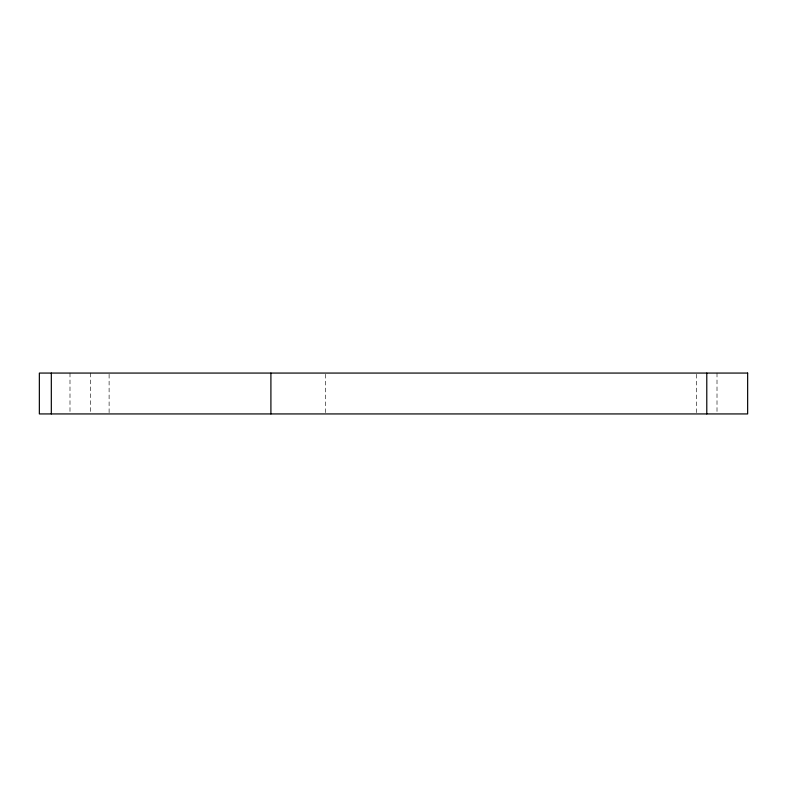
<?xml version="1.0" encoding="UTF-8"?>
<svg xmlns="http://www.w3.org/2000/svg" width="787" height="787" viewBox="0 0 787 787"><rect width="100%" height="100%" fill="white"/><g stroke="black" fill="none" stroke-linecap="round" stroke-linejoin="round"><path stroke-width="0.59" stroke-dasharray="3.94 2.95" d="M717.006 373.068L717.006 412.732M696.574 374.268L696.574 412.732M325.395 374.268L325.395 412.732M109.108 374.268L109.108 412.732M90.426 373.068L90.426 412.732M69.994 373.068L69.994 412.732"/><path stroke-width="1.18" d="M706.785 373.068L706.785 413.932M270.905 373.068L270.905 413.932M51.322 373.068L51.322 413.932M747.65 373.068L39.35 373.068L39.35 413.932L747.65 413.932L747.65 373.068"/></g></svg>
